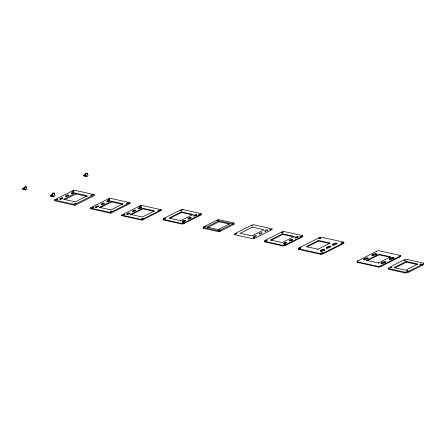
<?xml version="1.0" encoding="UTF-8"?>
<svg xmlns="http://www.w3.org/2000/svg" width="446" height="446" viewBox="0 0 446 446"><rect width="100%" height="100%" fill="white"/><g stroke="black" fill="none" stroke-linecap="round" stroke-linejoin="round"><path stroke-width="0.67" d="M123.832 215.217L124.189 214.944M300.186 237.077L300.86 236.692M142.023 219.226L142.569 218.891M282.006 233.041L282.552 232.706M321.806 253.579L322.229 253.306M182.749 223.24L183.529 222.877M164.568 219.209L165.204 218.891M299.929 248.628L300.788 248.322M265.972 241.085L266.953 240.784M284.253 245.044L284.699 244.865M22.3 188.708L24.809 189.266L24.212 187.437L25.835 186.618L26.922 189.065L25.299 189.885L22.478 189.26L22.3 188.708L23.922 187.889M24.212 187.437L26.147 186.684M83.408 175.401L86.017 175.98L85.337 173.879L86.953 173.054L88.13 175.78L86.507 176.599L83.586 175.953L83.408 175.401L85.024 174.581L85.203 175.133M85.337 173.879L87.271 173.126M50.42 195.432L52.873 195.978L52.16 193.781L53.782 192.962L54.2 193.051L55.153 195.978L53.531 196.797L50.654 196.162L50.42 195.432L52.037 194.612M52.16 193.781L54.2 193.051M50.866 196.212L51.028 196.129A1.009 0.307 -18 0 1 51.095 196.011M54.445 199.931L73.897 190.091L94.173 194.573L94.468 195.487L75.017 205.327L54.741 200.845L54.445 199.931L74.716 204.413L94.173 194.573M75.642 193.101L63.483 199.25L75.19 201.843L87.344 195.688L75.642 193.101L75.937 194.016L86.992 196.463M64.999 199.552L75.937 194.016M90.204 208.009L109.655 198.169L129.931 202.651L130.165 203.382L110.714 213.221L90.438 208.739L90.204 208.009L110.474 212.491L129.931 202.651M111.4 201.179L99.241 207.329L110.948 209.915L123.102 203.766L111.4 201.179L111.639 201.91L122.689 204.357M100.088 207.752L111.639 201.91M121.568 215.117L141.02 205.277L161.296 209.759L161.474 210.306L142.023 220.146L121.747 215.663L121.568 215.117L141.845 219.599L161.296 209.759M130.606 214.437L142.765 208.288L154.472 210.874L142.313 217.024L130.606 214.437L130.784 214.983M131.392 214.677L142.943 208.834L153.998 211.281M163.888 218.345L180.1 210.144A2.018 0.608 -18 0 1 182.765 209.559L200.951 213.578L201.129 214.13A2.018 0.608 -18 0 1 200.555 215.178L184.343 223.379A2.018 0.608 -18 0 1 181.678 223.97L163.492 219.945L163.314 219.399A2.018 0.608 -18 0 1 163.888 218.345L164.067 218.897M181.254 211.9L169.095 218.049L180.797 220.642L192.956 214.487L181.254 211.9L181.427 212.452L192.482 214.894M169.881 218.295L181.427 212.452M163.314 219.399L181.5 223.418A2.018 0.608 -18 0 0 184.165 222.833L200.377 214.632A2.018 0.608 -18 0 0 200.951 213.578M218.757 220.842L206.604 226.992L218.306 229.578L230.465 223.429L218.757 220.842L219.058 221.757L229.461 224.059M207.507 227.599L219.058 221.757M203.253 227.432L218.412 230.783A1.009 0.307 -18 0 0 219.744 230.487L233.52 223.518A1.009 0.307 -18 0 0 233.81 222.989L218.657 219.638A1.009 0.307 -18 0 0 217.319 219.934L203.543 226.903A1.009 0.307 -18 0 0 203.253 227.432L203.554 228.346L218.707 231.697A1.009 0.307 -18 0 0 220.04 231.402L233.821 224.433A1.009 0.307 -18 0 0 234.105 223.909L233.81 222.989M265.219 240.294L281.432 232.093A2.018 0.608 -18 0 1 284.096 231.507L302.282 235.527L302.46 236.073A2.018 0.608 -18 0 1 301.881 237.127L285.674 245.328A2.018 0.608 -18 0 1 283.009 245.913L264.824 241.894L264.645 241.347A2.018 0.608 -18 0 1 265.219 240.294L265.398 240.846M282.58 233.849L270.421 239.998L282.128 242.585L294.288 236.436L282.58 233.849L282.758 234.395L293.814 236.843M271.207 240.238L282.758 234.395M264.645 241.347L282.831 245.367A2.018 0.608 -18 0 0 285.496 244.776L301.702 236.581A2.018 0.608 -18 0 0 302.282 235.527M298.82 249.414L298.642 248.862A2.202 0.663 -18 0 1 299.216 247.814L318.951 237.83A2.018 0.608 -18 0 1 321.616 237.244L343.582 242.1L343.76 242.646A2.236 0.675 -18 0 1 343.186 243.7L323.45 253.679A2.018 0.608 -18 0 1 320.786 254.27L298.82 249.414A2.202 0.663 -18 0 1 298.58 249.085M318.433 240.478L306.279 246.627L317.981 249.214L330.14 243.064L318.433 240.478L318.611 241.024L329.666 243.471M307.065 246.867L318.611 241.024M298.642 248.862L320.607 253.724A2.018 0.608 -18 0 0 323.272 253.133L343.007 243.148A2.236 0.675 -18 0 0 343.582 242.1M357.865 260.782L376.508 251.354A2.018 0.608 -18 0 1 379.172 250.763L400.073 255.385L400.252 255.937A2.018 0.608 -18 0 1 399.677 256.985L381.035 266.418A2.018 0.608 -18 0 1 378.37 267.003L357.469 262.382L357.291 261.835A2.018 0.608 -18 0 1 357.865 260.782L358.043 261.334M366.751 260.392L378.905 254.242L390.612 256.829L378.453 262.978L366.751 260.392L366.93 260.938M367.537 260.631L379.083 254.789L390.791 257.381M357.291 261.835L378.191 266.457A2.018 0.608 -18 0 0 380.856 265.866L399.499 256.439A2.018 0.608 -18 0 0 400.073 255.385M406.167 261.428L394.013 267.578L405.715 270.165L417.874 264.015L406.167 261.428L406.406 262.159L417.462 264.601M394.855 268.001L406.406 262.159M388.884 268.654L404.767 272.166A3.027 0.914 -18 0 0 408.765 271.279L422.139 264.517A3.027 0.914 -18 0 0 423.003 262.939L407.12 259.427A3.027 0.914 -18 0 0 403.117 260.308L389.748 267.076A3.027 0.914 -18 0 0 388.884 268.654L389.118 269.384L405.007 272.896A3.027 0.914 -18 0 0 409.004 272.015L422.379 265.247A3.027 0.914 -18 0 0 423.427 263.725M92.746 208.092L93.036 207.964M110.965 212.095L111.266 211.967M232.901 224.55L232.595 224.672M23.789 188.892L24.318 188.825M140.457 206.732L141.137 206.643M342.026 243.299L342.757 243.304M158.665 210.746L159.384 210.752M52.065 196.023L51.597 196.017M320.206 238.398L320.78 238.393M420.851 264.684L421.275 264.629M199.529 214.749L200.031 214.716M181.388 210.713L181.79 210.679M219.46 231.251L219.109 231.251M422.139 264.517L422.379 265.247M408.765 271.279L409.004 272.015M404.767 272.166L405.007 272.896M399.499 256.439L399.677 256.985M378.905 254.242L379.083 254.789M376.508 251.354L376.686 251.901M380.856 265.866L381.035 266.418M378.453 262.978L378.632 263.53M378.191 266.457L378.37 267.003M343.007 243.148L343.186 243.7M318.951 237.83L319.13 238.381M323.272 253.133L323.45 253.679M320.607 253.724L320.786 254.27M317.981 249.214L318.16 249.766M301.702 236.581L301.881 237.127M299.216 247.814L299.394 248.361M281.432 232.093L281.61 232.645M285.496 244.776L285.674 245.328M282.831 245.367L283.009 245.913M233.52 223.518L233.821 224.433M219.744 230.487L220.04 231.402M218.412 230.783L218.707 231.697M200.377 214.632L200.555 215.178M182.765 209.559L182.944 210.105M184.165 222.833L184.343 223.379M180.797 220.642L180.976 221.188M181.5 223.418L181.678 223.97M142.765 208.288L142.943 208.834M141.02 205.277L141.198 205.823M141.845 219.599L142.023 220.146M110.474 212.491L110.714 213.221M87.126 173.583L87.466 174.631M85.649 173.946L86.507 176.599M74.716 204.413L75.017 205.327M53.782 192.962L54.317 194.607M52.578 193.871L53.531 196.797M25.835 186.618L26.23 187.833M24.53 187.504L25.299 189.885M295.18 238.008A1.672 0.507 -18 0 1 296.64 237.25A1.672 0.507 -18 0 1 298.14 237.127M289.404 241.057A1.672 0.507 -18 0 1 291.149 240.065A1.672 0.507 -18 0 1 292.593 240.221M283.901 243.683A1.672 0.507 -18 0 1 286.672 242.83M264.824 241.894A2.018 0.608 -18 0 1 264.729 241.286M332.593 245.116A2.42 0.73 -18 0 1 334.74 243.884A2.42 0.73 -18 0 1 337.059 243.739M326.511 248.193A2.42 0.73 -18 0 1 328.663 246.961A2.42 0.73 -18 0 1 330.977 246.811M324.956 250.267A2.42 0.73 -18 0 1 324.755 250.513M320.434 251.265A2.42 0.73 -18 0 1 322.581 250.033A2.42 0.73 -18 0 1 324.9 249.888M298.898 248.69A2.202 0.663 -18 0 1 299.043 248.578M389.464 259.867A2.42 0.73 -18 0 1 391.555 258.256A2.42 0.73 -18 0 1 393.93 258.485M393.729 258.736A2.42 0.73 -18 0 1 393.383 258.998M385.662 262.666A2.42 0.73 -18 0 1 385.461 262.917M381.09 263.881A2.42 0.73 -18 0 1 382.986 262.538A2.42 0.73 -18 0 1 385.606 262.287M372.009 255.865A2.42 0.73 -18 0 1 374.205 254.415A2.42 0.73 -18 0 1 376.63 254.437M363.791 259.834A2.42 0.73 -18 0 1 365.937 258.602A2.42 0.73 -18 0 1 368.257 258.451M357.469 262.382A2.018 0.608 -18 0 1 357.502 261.663M389.118 269.384A3.027 0.914 -18 0 1 388.722 268.776M203.554 228.346A1.009 0.307 -18 0 1 203.571 227.984M196.931 215.418A1.672 0.507 -18 0 1 196.831 215.58M193.854 216.065A1.672 0.507 -18 0 1 195.526 215.24A1.672 0.507 -18 0 1 196.926 215.279M188.089 219.242A1.672 0.507 -18 0 1 189.199 218.323A1.672 0.507 -18 0 1 191.128 218.044M182.431 221.907A1.672 0.507 -18 0 1 183.919 221.054A1.672 0.507 -18 0 1 185.519 220.954M163.492 219.945A2.018 0.608 -18 0 1 163.398 219.337M60.082 199.624A1.672 0.507 -18 0 1 62.161 198.721M62.524 198.682A1.672 0.507 -18 0 1 62.825 198.687M66.225 196.402A1.672 0.507 -18 0 1 68.483 195.816M71.494 193.82A1.672 0.507 -18 0 1 73.651 192.956M126.993 214.743A1.672 0.507 -18 0 1 128.136 213.824A1.672 0.507 -18 0 1 130.048 213.562M132.752 211.588A1.672 0.507 -18 0 1 134.402 210.757A1.672 0.507 -18 0 1 135.829 210.785M138.327 208.957A1.672 0.507 -18 0 1 140.055 207.897A1.672 0.507 -18 0 1 141.488 208.115M95.684 207.685A1.672 0.507 -18 0 1 97.033 206.821A1.672 0.507 -18 0 1 98.739 206.637M101.643 204.48A1.672 0.507 -18 0 1 104.18 203.71M107.051 201.882A1.672 0.507 -18 0 1 108.333 201.101A1.672 0.507 -18 0 1 109.967 200.856M74.722 203.493L75.943 203.142L74.722 203.493M110.48 211.566L111.701 211.22L110.48 211.566M141.845 218.674L143.071 218.328L141.845 218.674M180.502 210.54L181.723 210.194L180.502 210.54M251.566 225.799L252.793 225.453L251.566 225.799M281.827 232.489L283.054 232.143L281.827 232.489M404.076 260.798L405.303 260.458L404.076 260.798M217.085 220.469L218.306 220.146L217.085 220.469M23.32 188.53L24.162 188.307L23.359 188.485M51.368 195.248L52.249 195.013L51.368 195.248M84.428 175.222L85.264 174.999L84.467 175.178M231.664 223.697L232.884 223.374L231.664 223.697M321.627 253.033L322.843 252.715L321.627 253.033M390.713 267.55L391.928 267.238L390.713 267.55M406.607 271.051L407.817 270.755L406.607 271.051M72.698 191.267L73.885 190.944L72.698 191.267M108.456 199.345L109.644 199.022L108.456 199.345M139.821 206.453L141.008 206.124L139.821 206.453M182.57 222.688L183.763 222.364L182.57 222.688M253.64 237.947L254.844 237.668L253.64 237.947M283.901 244.637L285.1 244.358L283.901 244.637M319.408 238.17L320.602 237.841L319.408 238.17M419.987 264.277L421.191 264.004L419.987 264.277M299.679 248.149L300.866 247.831L299.679 248.149M341.38 243.02L342.578 242.752L341.38 243.02M90.889 195.281L92.082 195.019L90.889 195.281M126.647 203.359L127.84 203.097L126.647 203.359M158.012 210.467L159.2 210.155L158.012 210.467M164.39 218.657L165.583 218.345L164.39 218.657M235.46 233.916L236.648 233.604L235.46 233.916M265.721 240.606L266.909 240.294L265.721 240.606M218.796 230.186L219.99 229.924L218.796 230.186M56.57 199.423L57.757 199.111L56.57 199.423M92.328 207.501L93.515 207.189L92.328 207.501M123.693 214.604L124.88 214.297L123.693 214.604M198.715 214.515L199.903 214.208L198.715 214.515M269.785 229.774L270.978 229.512L269.785 229.774M300.041 236.464L301.24 236.207L300.041 236.464M204.229 226.947L205.411 226.652L204.229 226.947M251.17 225.403L234.958 233.604A2.018 0.608 -18 0 0 234.384 234.652L252.57 238.677A2.018 0.608 -18 0 0 255.235 238.086L271.447 229.885A2.018 0.608 -18 0 0 272.021 228.837L253.835 224.812A2.018 0.608 -18 0 0 251.17 225.403M252.319 227.159L240.165 233.308L251.867 235.895L264.026 229.746L252.319 227.159M284.414 243.644A1.672 0.507 -18 0 0 286.745 242.468A1.672 0.507 -18 0 0 284.28 242.769A1.672 0.507 -18 0 0 284.414 243.644M289.889 240.795A1.672 0.507 -18 0 0 292.414 239.675A1.672 0.507 -18 0 0 290.156 239.803A1.672 0.507 -18 0 0 289.889 240.795M295.542 237.924A1.672 0.507 -18 0 0 298.084 236.815A1.672 0.507 -18 0 0 295.854 236.921A1.672 0.507 -18 0 0 295.542 237.924M254.153 236.954A1.672 0.507 -18 0 0 256.483 235.772A1.672 0.507 -18 0 0 254.019 236.079A1.672 0.507 -18 0 0 254.153 236.954M259.633 234.1A1.672 0.507 -18 0 0 262.153 232.985A1.672 0.507 -18 0 0 259.895 233.113A1.672 0.507 -18 0 0 259.633 234.1M265.281 231.234A1.672 0.507 -18 0 0 267.823 230.125A1.672 0.507 -18 0 0 265.593 230.231A1.672 0.507 -18 0 0 265.281 231.234M333.619 245.06A2.42 0.73 -18 0 0 336.986 243.354A2.42 0.73 -18 0 0 333.418 243.789A2.42 0.73 -18 0 0 333.619 245.06M327.537 248.132A2.42 0.73 -18 0 0 330.91 246.432A2.42 0.73 -18 0 0 327.342 246.867A2.42 0.73 -18 0 0 327.537 248.132M321.46 251.21A2.42 0.73 -18 0 0 324.827 249.504A2.42 0.73 -18 0 0 321.265 249.938A2.42 0.73 -18 0 0 321.46 251.21M382.166 263.608A2.42 0.73 -18 0 0 385.534 261.908A2.42 0.73 -18 0 0 381.966 262.343A2.42 0.73 -18 0 0 382.166 263.608M390.434 259.427A2.42 0.73 -18 0 0 393.801 257.727A2.42 0.73 -18 0 0 390.233 258.162A2.42 0.73 -18 0 0 390.434 259.427M373.085 255.591A2.42 0.73 -18 0 0 376.452 253.885A2.42 0.73 -18 0 0 372.884 254.326A2.42 0.73 -18 0 0 373.085 255.591M364.817 259.773A2.42 0.73 -18 0 0 368.184 258.067A2.42 0.73 -18 0 0 364.616 258.507A2.42 0.73 -18 0 0 364.817 259.773M183.089 221.695A1.672 0.507 -18 0 0 185.419 220.519A1.672 0.507 -18 0 0 182.949 220.82A1.672 0.507 -18 0 0 183.089 221.695M188.563 218.847A1.672 0.507 -18 0 0 191.083 217.726A1.672 0.507 -18 0 0 188.825 217.854A1.672 0.507 -18 0 0 188.563 218.847M194.211 215.975A1.672 0.507 -18 0 0 196.753 214.866A1.672 0.507 -18 0 0 194.528 214.972A1.672 0.507 -18 0 0 194.211 215.975M71.89 193.413A1.672 0.507 -18 0 0 74.22 192.237A1.672 0.507 -18 0 0 71.756 192.538A1.672 0.507 -18 0 0 71.89 193.413M66.019 196.301A1.672 0.507 -18 0 0 68.545 195.181A1.672 0.507 -18 0 0 66.287 195.309A1.672 0.507 -18 0 0 66.019 196.301M60.322 199.172A1.672 0.507 -18 0 0 62.869 198.063A1.672 0.507 -18 0 0 60.639 198.169A1.672 0.507 -18 0 0 60.322 199.172M139.018 208.6A1.672 0.507 -18 0 0 141.349 207.418A1.672 0.507 -18 0 0 138.879 207.719A1.672 0.507 -18 0 0 139.018 208.6M133.148 211.488A1.672 0.507 -18 0 0 135.668 210.367A1.672 0.507 -18 0 0 133.41 210.495A1.672 0.507 -18 0 0 133.148 211.488M127.45 214.359A1.672 0.507 -18 0 0 129.992 213.249A1.672 0.507 -18 0 0 127.762 213.355A1.672 0.507 -18 0 0 127.45 214.359M107.648 201.492A1.672 0.507 -18 0 0 109.978 200.315A1.672 0.507 -18 0 0 107.514 200.616A1.672 0.507 -18 0 0 107.648 201.492M101.777 204.38A1.672 0.507 -18 0 0 104.303 203.259A1.672 0.507 -18 0 0 102.039 203.387A1.672 0.507 -18 0 0 101.777 204.38M96.08 207.251A1.672 0.507 -18 0 0 98.622 206.141A1.672 0.507 -18 0 0 96.397 206.247A1.672 0.507 -18 0 0 96.08 207.251"/></g></svg>
